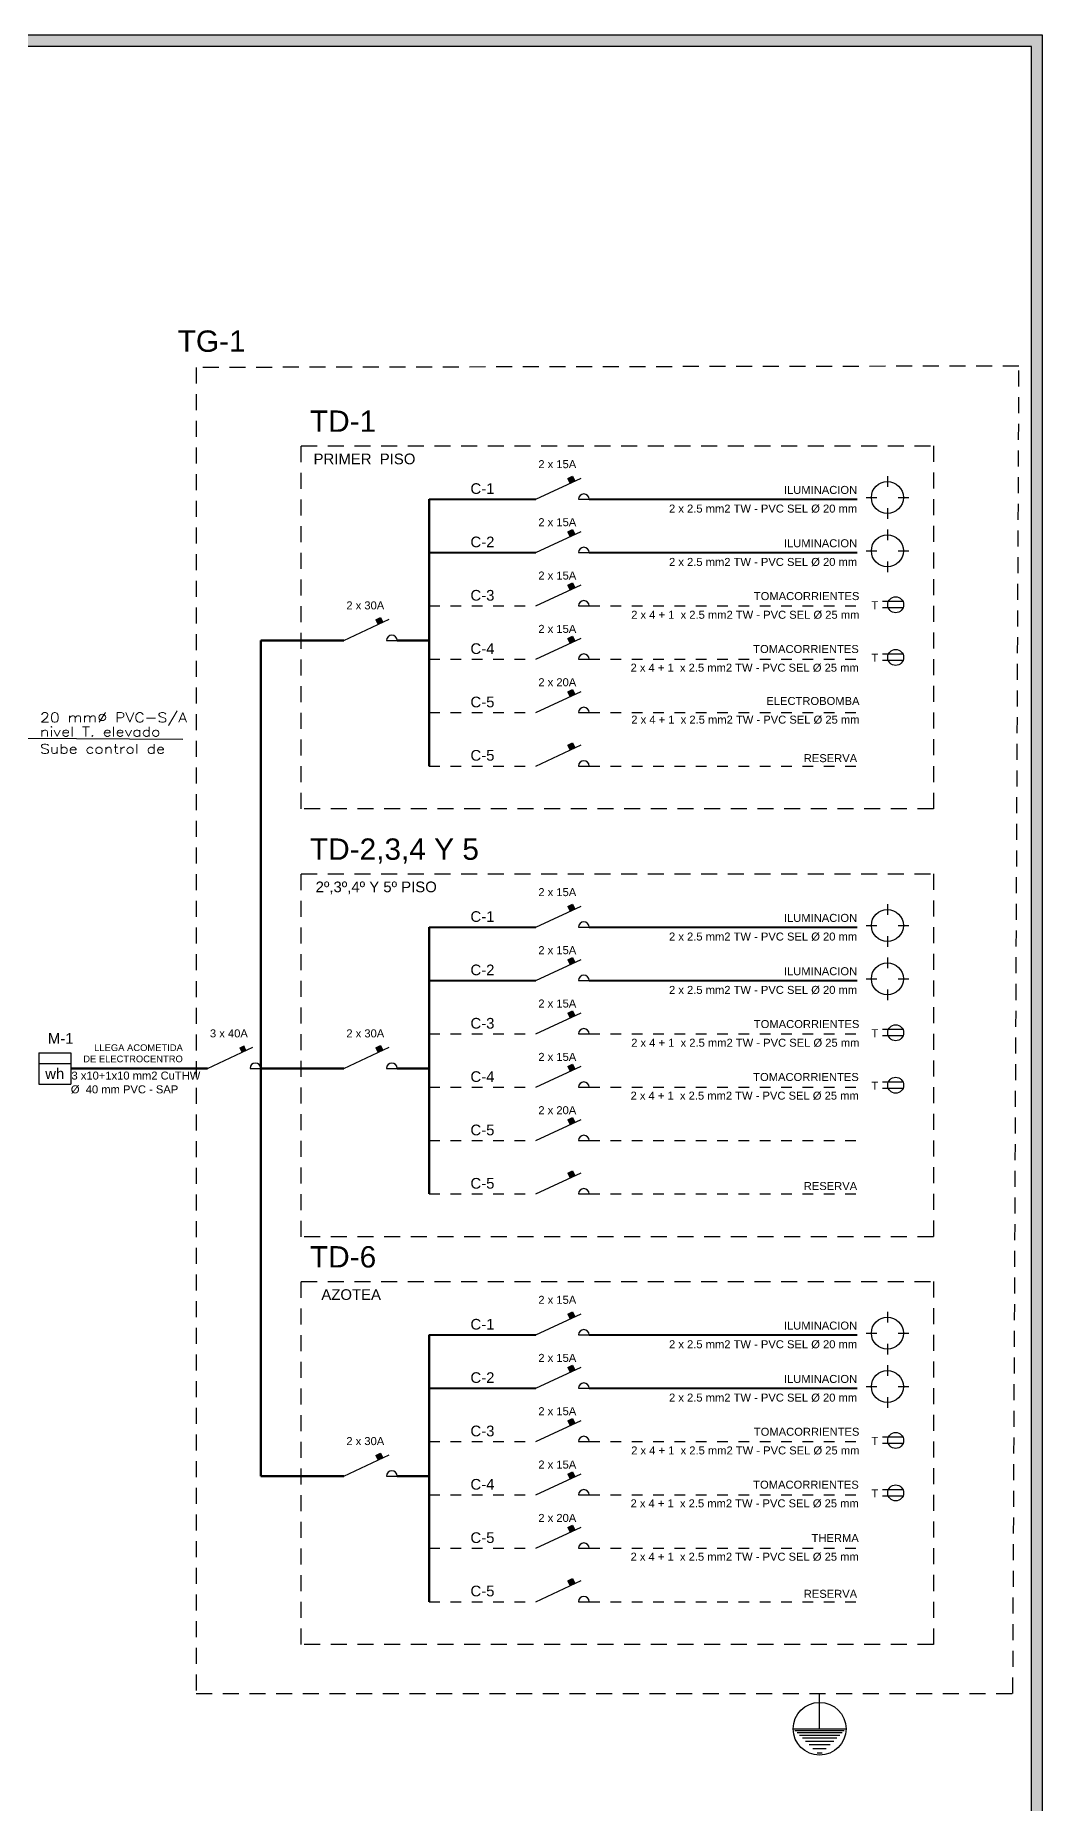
# Model space of a CAD drawing. Header units: metres. Extents: x 1996 to 3973, y 1775 to 3610.
# Drawn here: x 2259.11 to 2268.55, y 1789.07 to 1805.64 of the extents above; entities that cross this region are included whole.
import ezdxf
from ezdxf.enums import TextEntityAlignment as Align

# ---------------------------------------------------------------- set-up
doc = ezdxf.new("R2010")
doc.units = ezdxf.units.M
doc.linetypes.add('TRAZOS1', pattern=[0.15, 0.1, -0.05])
doc.linetypes.add('TRAZOS2', pattern=[0.225, 0.15, -0.075])
for name, color, linetype, lineweight in [('ACCESORIO', 151, 'Continuous', 25), ('CABLE-LUZ', 1, 'Continuous', 40), ('CABLE-MEDIDOR', 6, 'Continuous', 60), ('CABLE-TOMACORRIENTE', 3, 'TRAZOS1', 30), ('TEX-CORTE', 31, 'Continuous', 13)]:
    doc.layers.add(name, color=color, linetype=linetype, lineweight=lineweight)
for name, color, linetype in [('LETRAS', 7, 'Continuous'), ('puertas', 42, 'Continuous'), ('VIVIENDA1', 7, 'Continuous')]:
    doc.layers.add(name, color=color, linetype=linetype)
doc.styles.add('A-0', font='swissel.ttf', dxfattribs={"height": 0.06})
doc.styles.add('A-1', font='swissel.ttf', dxfattribs={"height": 0.1})
doc.styles.add('A-2', font='swissel.ttf', dxfattribs={"height": 0.1})
doc.styles.add('ROMANS', font='romans.shx')
doc.styles.add('S-2', font='arial.ttf', dxfattribs={"height": 0.2})

# ---------------------------------------------------------------- blocks, each defined once
blk = doc.blocks.new('A-POZO')
for p, q in [((0, 0), (0, 0.2)), ((-0.15, 0), (0.15, 0)), ((-0.14, -0.01), (0.14, -0.01)), ((-0.128, -0.022), (0.128, -0.022)), ((-0.114, -0.036), (0.114, -0.036)), ((-0.098, -0.052), (0.098, -0.052)), ((-0.08, -0.07), (0.08, -0.07)), ((-0.06, -0.09), (0.06, -0.09)), ((-0.038, -0.112), (0.038, -0.112)), ((-0.014, -0.136), (0.014, -0.136))]:
    blk.add_line(p, q)
blk.add_circle((0, 0), 0.15)
blk = doc.blocks.new('1-PUNT')
for p, q in [((0, 0.1), (0, 0.2)), ((-0.2, 0), (-0.1, 0)), ((0.1, 0), (0.2, 0)), ((0, -0.2), (0, -0.1))]:
    blk.add_line(p, q)
blk.add_circle((0, 0), 0.15)
at = {"style": 'A-0'}
blk.add_attdef('88', text='', height=0.06, dxfattribs=at).set_placement((0, 0), align=Align.MIDDLE_CENTER)
blk = doc.blocks.new('2-TM_SI')
for p, q in [((0.006, 0.03), (0.2, 0.03)), ((0.006, -0.03), (0.2, -0.03))]:
    blk.add_line(p, q)
blk.add_circle((0.075, 0), 0.075)

msp = doc.modelspace()

# ---------------------------------------------------------------- hatches: boundary and pattern name
h = msp.add_hatch(color=6)
h.dxf.hatch_style = 1
h.set_gradient(color1=(255, 0, 255), color2=(255, 51, 255), one_color=1, tint=0.6, name='CYLINDER')
h.paths.add_polyline_path([(2268.549, 1775.019), (2268.549, 1805.639), (2228.483, 1805.639), (2228.483, 1775.019)])
h.paths.add_polyline_path([(2268.444, 1775.128), (2268.444, 1805.534), (2228.587, 1805.534), (2228.587, 1775.128)], flags=16)
at = {"layer": 'ACCESORIO', "linetype": 'Continuous'}
for points in [[(2264.142, 1801.507), (2264.096, 1801.486), (2264.118, 1801.44), (2264.163, 1801.462)], [(2264.142, 1801.007), (2264.096, 1800.986), (2264.118, 1800.94), (2264.163, 1800.962)], [(2264.142, 1800.507), (2264.096, 1800.486), (2264.118, 1800.44), (2264.163, 1800.462)], [(2262.342, 1800.183), (2262.296, 1800.162), (2262.318, 1800.117), (2262.363, 1800.138)], [(2264.142, 1800.007), (2264.096, 1799.986), (2264.118, 1799.94), (2264.163, 1799.962)], [(2264.142, 1799.507), (2264.096, 1799.486), (2264.118, 1799.44), (2264.163, 1799.462)], [(2264.142, 1799.007), (2264.096, 1798.986), (2264.118, 1798.94), (2264.163, 1798.962)], [(2264.142, 1797.496), (2264.096, 1797.475), (2264.118, 1797.43), (2264.163, 1797.451)], [(2264.142, 1796.996), (2264.096, 1796.975), (2264.118, 1796.93), (2264.163, 1796.951)], [(2264.142, 1796.496), (2264.096, 1796.475), (2264.118, 1796.43), (2264.163, 1796.451)], [(2261.063, 1796.173), (2261.017, 1796.151), (2261.039, 1796.106), (2261.084, 1796.127)], [(2262.342, 1796.173), (2262.296, 1796.151), (2262.318, 1796.106), (2262.363, 1796.127)], [(2264.142, 1795.996), (2264.096, 1795.975), (2264.118, 1795.93), (2264.163, 1795.951)], [(2264.142, 1795.496), (2264.096, 1795.475), (2264.118, 1795.43), (2264.163, 1795.451)], [(2264.142, 1794.996), (2264.096, 1794.975), (2264.118, 1794.93), (2264.163, 1794.951)], [(2264.142, 1793.675), (2264.096, 1793.654), (2264.118, 1793.609), (2264.163, 1793.63)], [(2264.142, 1793.175), (2264.096, 1793.154), (2264.118, 1793.109), (2264.163, 1793.13)], [(2264.142, 1792.675), (2264.096, 1792.654), (2264.118, 1792.609), (2264.163, 1792.63)], [(2262.342, 1792.352), (2262.296, 1792.33), (2262.318, 1792.285), (2262.363, 1792.306)], [(2264.142, 1792.175), (2264.096, 1792.154), (2264.118, 1792.109), (2264.163, 1792.13)], [(2264.142, 1791.675), (2264.096, 1791.654), (2264.118, 1791.609), (2264.163, 1791.63)], [(2264.142, 1791.175), (2264.096, 1791.154), (2264.118, 1791.109), (2264.163, 1791.13)]]:
    msp.add_hatch(color=256, dxfattribs=at).paths.add_polyline_path(points)

# ---------------------------------------------------------------- linework, layer by layer
at = {"linetype": 'TRAZOS2'}
msp.add_line((2260.613, 1790.098), (2268.27, 1790.098), dxfattribs=at)
msp.add_lwpolyline([(2268.27, 1790.098), (2268.327, 1802.539), (2260.613, 1802.526), (2260.613, 1790.098)], dxfattribs=at)
for points in [[(2267.527, 1798.389), (2261.597, 1798.389), (2261.597, 1801.791), (2267.527, 1801.791)], [(2267.527, 1794.378), (2261.597, 1794.378), (2261.597, 1797.78), (2267.527, 1797.78)], [(2267.527, 1790.557), (2261.597, 1790.557), (2261.597, 1793.959), (2267.527, 1793.959)]]:
    msp.add_lwpolyline(points, close=True, dxfattribs=at)
at = {"layer": 'ACCESORIO', "linetype": 'Continuous'}
for p, q in [((2263.797, 1801.291), (2264.222, 1801.489)), ((2264.096, 1801.486), (2264.142, 1801.507)), ((2264.096, 1801.486), (2264.118, 1801.44)), ((2264.142, 1801.507), (2264.163, 1801.462)), ((2264.197, 1801.291), (2264.297, 1801.291)), ((2263.797, 1800.791), (2264.222, 1800.989)), ((2264.096, 1800.986), (2264.142, 1801.007)), ((2264.096, 1800.986), (2264.118, 1800.94)), ((2264.142, 1801.007), (2264.163, 1800.962)), ((2264.197, 1800.791), (2264.297, 1800.791)), ((2263.797, 1800.291), (2264.222, 1800.489)), ((2264.096, 1800.486), (2264.142, 1800.507)), ((2264.096, 1800.486), (2264.118, 1800.44)), ((2264.142, 1800.507), (2264.163, 1800.462)), ((2264.197, 1800.291), (2264.297, 1800.291)), ((2261.997, 1799.967), (2262.422, 1800.166)), ((2262.296, 1800.162), (2262.342, 1800.183)), ((2262.296, 1800.162), (2262.318, 1800.117)), ((2262.342, 1800.183), (2262.363, 1800.138)), ((2262.397, 1799.967), (2262.497, 1799.967)), ((2263.797, 1799.791), (2264.222, 1799.989)), ((2264.096, 1799.986), (2264.142, 1800.007)), ((2264.096, 1799.986), (2264.118, 1799.94)), ((2264.142, 1800.007), (2264.163, 1799.962)), ((2264.197, 1799.791), (2264.297, 1799.791)), ((2263.797, 1799.291), (2264.222, 1799.489)), ((2264.096, 1799.486), (2264.142, 1799.507)), ((2264.096, 1799.486), (2264.118, 1799.44)), ((2264.142, 1799.507), (2264.163, 1799.462)), ((2264.197, 1799.291), (2264.297, 1799.291)), ((2263.797, 1798.791), (2264.222, 1798.989)), ((2264.096, 1798.986), (2264.142, 1799.007)), ((2264.096, 1798.986), (2264.118, 1798.94)), ((2264.142, 1799.007), (2264.163, 1798.962)), ((2264.197, 1798.791), (2264.297, 1798.791)), ((2263.797, 1797.28), (2264.222, 1797.478)), ((2264.096, 1797.475), (2264.142, 1797.496)), ((2264.096, 1797.475), (2264.118, 1797.43)), ((2264.142, 1797.496), (2264.163, 1797.451)), ((2264.197, 1797.28), (2264.297, 1797.28)), ((2263.797, 1796.78), (2264.222, 1796.978)), ((2264.096, 1796.975), (2264.142, 1796.996)), ((2264.096, 1796.975), (2264.118, 1796.93)), ((2264.142, 1796.996), (2264.163, 1796.951)), ((2264.197, 1796.78), (2264.297, 1796.78)), ((2263.797, 1796.28), (2264.222, 1796.478)), ((2264.096, 1796.475), (2264.142, 1796.496)), ((2264.096, 1796.475), (2264.118, 1796.43)), ((2264.142, 1796.496), (2264.163, 1796.451)), ((2260.718, 1795.957), (2261.143, 1796.155)), ((2261.997, 1795.957), (2262.422, 1796.155)), ((2262.296, 1796.151), (2262.342, 1796.173)), ((2262.296, 1796.151), (2262.318, 1796.106)), ((2262.342, 1796.173), (2262.363, 1796.127)), ((2264.197, 1796.28), (2264.297, 1796.28)), ((2261.118, 1795.957), (2261.218, 1795.957)), ((2262.397, 1795.957), (2262.497, 1795.957)), ((2263.797, 1795.78), (2264.222, 1795.978)), ((2264.096, 1795.975), (2264.142, 1795.996)), ((2264.096, 1795.975), (2264.118, 1795.93)), ((2264.142, 1795.996), (2264.163, 1795.951)), ((2264.197, 1795.78), (2264.297, 1795.78)), ((2263.797, 1795.28), (2264.222, 1795.478)), ((2264.096, 1795.475), (2264.142, 1795.496)), ((2264.096, 1795.475), (2264.118, 1795.43)), ((2264.142, 1795.496), (2264.163, 1795.451)), ((2264.197, 1795.28), (2264.297, 1795.28)), ((2263.797, 1794.78), (2264.222, 1794.978)), ((2264.096, 1794.975), (2264.142, 1794.996)), ((2264.096, 1794.975), (2264.118, 1794.93)), ((2264.142, 1794.996), (2264.163, 1794.951)), ((2264.197, 1794.78), (2264.297, 1794.78)), ((2263.797, 1793.459), (2264.222, 1793.657)), ((2264.096, 1793.654), (2264.142, 1793.675)), ((2264.096, 1793.654), (2264.118, 1793.609)), ((2264.142, 1793.675), (2264.163, 1793.63)), ((2264.197, 1793.459), (2264.297, 1793.459)), ((2263.797, 1792.959), (2264.222, 1793.157)), ((2264.096, 1793.154), (2264.142, 1793.175)), ((2264.096, 1793.154), (2264.118, 1793.109)), ((2264.142, 1793.175), (2264.163, 1793.13)), ((2264.197, 1792.959), (2264.297, 1792.959)), ((2263.797, 1792.459), (2264.222, 1792.657)), ((2264.096, 1792.654), (2264.142, 1792.675)), ((2264.096, 1792.654), (2264.118, 1792.609)), ((2264.142, 1792.675), (2264.163, 1792.63)), ((2261.997, 1792.136), (2262.422, 1792.334)), ((2262.296, 1792.33), (2262.342, 1792.352)), ((2262.296, 1792.33), (2262.318, 1792.285)), ((2262.342, 1792.352), (2262.363, 1792.306)), ((2264.197, 1792.459), (2264.297, 1792.459)), ((2263.797, 1791.959), (2264.222, 1792.157)), ((2264.096, 1792.154), (2264.142, 1792.175)), ((2264.096, 1792.154), (2264.118, 1792.109)), ((2264.142, 1792.175), (2264.163, 1792.13)), ((2262.397, 1792.136), (2262.497, 1792.136)), ((2264.197, 1791.959), (2264.297, 1791.959)), ((2263.797, 1791.459), (2264.222, 1791.657)), ((2264.096, 1791.654), (2264.142, 1791.675)), ((2264.096, 1791.654), (2264.118, 1791.609)), ((2264.142, 1791.675), (2264.163, 1791.63)), ((2264.197, 1791.459), (2264.297, 1791.459)), ((2263.797, 1790.959), (2264.222, 1791.157)), ((2264.096, 1791.154), (2264.142, 1791.175)), ((2264.096, 1791.154), (2264.118, 1791.109)), ((2264.142, 1791.175), (2264.163, 1791.13)), ((2264.197, 1790.959), (2264.297, 1790.959))]:
    msp.add_line(p, q, dxfattribs=at)
at = {"layer": 'ACCESORIO'}
for p, q in [((2259.137, 1796.104), (2259.437, 1796.104)), ((2259.137, 1796.104), (2259.137, 1795.809)), ((2259.137, 1796.004), (2259.437, 1796.004)), ((2259.437, 1796.104), (2259.437, 1795.809)), ((2259.137, 1795.809), (2259.437, 1795.809))]:
    msp.add_line(p, q, dxfattribs=at)
at = {"layer": 'ACCESORIO', "linetype": 'Continuous'}
for centre in [(2264.247, 1801.291), (2264.247, 1800.791), (2264.247, 1800.291), (2262.447, 1799.967), (2264.247, 1799.791), (2264.247, 1799.291), (2264.247, 1798.791), (2264.247, 1797.28), (2264.247, 1796.78), (2264.247, 1796.28), (2261.168, 1795.957), (2262.447, 1795.957), (2264.247, 1795.78), (2264.247, 1795.28), (2264.247, 1794.78), (2264.247, 1793.459), (2264.247, 1792.959), (2264.247, 1792.459), (2262.447, 1792.136), (2264.247, 1791.959), (2264.247, 1791.459), (2264.247, 1790.959)]:
    msp.add_arc(centre, 0.05, 360, 180, dxfattribs=at)
at = {"layer": 'CABLE-LUZ'}
for p, q in [((2262.797, 1801.291), (2263.797, 1801.291)), ((2264.297, 1801.291), (2266.81, 1801.291)), ((2262.797, 1800.791), (2263.797, 1800.791)), ((2264.297, 1800.791), (2266.81, 1800.791)), ((2262.797, 1797.28), (2263.797, 1797.28)), ((2264.297, 1797.28), (2266.81, 1797.28)), ((2262.797, 1796.78), (2263.797, 1796.78)), ((2264.297, 1796.78), (2266.81, 1796.78)), ((2262.797, 1793.459), (2263.797, 1793.459)), ((2264.297, 1793.459), (2266.81, 1793.459)), ((2262.797, 1792.959), (2263.797, 1792.959)), ((2264.297, 1792.959), (2266.81, 1792.959))]:
    msp.add_line(p, q, dxfattribs=at)
at = {"layer": 'CABLE-MEDIDOR'}
for p, q in [((2262.797, 1798.791), (2262.797, 1801.291)), ((2261.218, 1799.967), (2261.997, 1799.967)), ((2261.218, 1799.967), (2261.218, 1792.136)), ((2262.497, 1799.967), (2262.797, 1799.967)), ((2262.797, 1794.78), (2262.797, 1797.28)), ((2259.437, 1795.957), (2260.718, 1795.957)), ((2259.543, 1795.957), (2260.718, 1795.957)), ((2261.218, 1795.957), (2261.997, 1795.957)), ((2262.497, 1795.957), (2262.797, 1795.957)), ((2262.797, 1790.959), (2262.797, 1793.459)), ((2261.218, 1792.136), (2261.997, 1792.136)), ((2262.497, 1792.136), (2262.797, 1792.136))]:
    msp.add_line(p, q, dxfattribs=at)
at = {"layer": 'CABLE-TOMACORRIENTE'}
for p, q in [((2262.797, 1800.291), (2263.797, 1800.291)), ((2264.297, 1800.291), (2266.81, 1800.291)), ((2262.797, 1799.791), (2263.797, 1799.791)), ((2264.297, 1799.791), (2266.81, 1799.791)), ((2262.797, 1799.291), (2263.797, 1799.291)), ((2264.297, 1799.291), (2266.81, 1799.291)), ((2262.797, 1798.791), (2263.797, 1798.791)), ((2264.297, 1798.791), (2266.81, 1798.791)), ((2262.797, 1796.28), (2263.797, 1796.28)), ((2264.297, 1796.28), (2266.81, 1796.28)), ((2262.797, 1795.78), (2263.797, 1795.78)), ((2264.297, 1795.78), (2266.81, 1795.78)), ((2262.797, 1795.28), (2263.797, 1795.28)), ((2264.297, 1795.28), (2266.81, 1795.28)), ((2262.797, 1794.78), (2263.797, 1794.78)), ((2264.297, 1794.78), (2266.81, 1794.78)), ((2262.797, 1792.459), (2263.797, 1792.459)), ((2264.297, 1792.459), (2266.81, 1792.459)), ((2262.797, 1791.959), (2263.797, 1791.959)), ((2264.297, 1791.959), (2266.81, 1791.959)), ((2262.797, 1791.459), (2263.797, 1791.459)), ((2264.297, 1791.459), (2266.81, 1791.459)), ((2262.797, 1790.959), (2263.797, 1790.959)), ((2264.297, 1790.959), (2266.81, 1790.959))]:
    msp.add_line(p, q, dxfattribs=at)
at = {"layer": 'puertas', "linetype": 'Continuous'}
msp.add_line((2258.99, 1799.052), (2260.487, 1799.044), dxfattribs=at)
at = {"layer": 'VIVIENDA1', "color": 6, "linetype": 'ByBlock', "lineweight": 30}
for points in [[(2268.549, 1775.019), (2268.549, 1805.639), (2228.483, 1805.639), (2228.483, 1775.019)], [(2268.444, 1775.128), (2268.444, 1805.534), (2228.587, 1805.534), (2228.587, 1775.128)]]:
    msp.add_lwpolyline(points, close=True, dxfattribs=at)

# ---------------------------------------------------------------- block references
at = {"layer": 'ACCESORIO'}
for name, p, rotation in [('1-PUNT', (2267.093, 1801.307), 270), ('1-PUNT', (2267.093, 1800.807), 270), ('2-TM_SI', (2267.246, 1800.302), 180), ('2-TM_SI', (2267.246, 1799.809), 180), ('1-PUNT', (2267.093, 1797.296), 270), ('1-PUNT', (2267.093, 1796.796), 270), ('2-TM_SI', (2267.246, 1796.291), 180), ('2-TM_SI', (2267.246, 1795.799), 180), ('1-PUNT', (2267.093, 1793.475), 270), ('1-PUNT', (2267.093, 1792.975), 270), ('2-TM_SI', (2267.246, 1792.47), 180), ('2-TM_SI', (2267.246, 1791.978), 180)]:
    msp.add_blockref(name, p, dxfattribs=dict(at, rotation=rotation))
at = {"layer": 'ACCESORIO', "xscale": 1.649999999999636, "yscale": 1.649999999999636, "zscale": 1.649999999999636}
msp.add_blockref('A-POZO', (2266.458, 1789.768), dxfattribs=at)

# ---------------------------------------------------------------- texts
at = {"layer": 'ACCESORIO', "style": 'A-2'}
for s, p in [('M-1', (2259.343, 1796.238)), ('wh', (2259.287, 1795.907))]:
    msp.add_text(s, height=0.1, dxfattribs=at).set_placement(p, align=Align.MIDDLE_CENTER)
at = {"layer": 'LETRAS', "color": 4, "style": 'ROMANS', "width": 1.2}
for s, p in [('20 mmØ PVC-S/A', (2259.149, 1799.201)), ('nivel T. elevado', (2259.149, 1799.068)), ('Sube control de ', (2259.149, 1798.907))]:
    msp.add_text(s, height=0.09, dxfattribs=at).set_placement(p)
at = {"layer": 'TEX-CORTE'}
for s, height, style, p in [('TG-1', 0.2, 'S-2', (2260.44, 1802.673)), ('TD-1', 0.2, 'S-2', (2261.68, 1801.923)), ('TD-2,3,4 Y 5', 0.2, 'S-2', (2261.68, 1797.912)), ('%%c  40 mm PVC - SAP', 0.075, 'A-1', (2259.438, 1795.723)), ('3 x10+1x10 mm2 CuTHW', 0.075, 'A-1', (2259.444, 1795.852)), ('TD-6', 0.2, 'S-2', (2261.68, 1794.091))]:
    msp.add_text(s, height=height, dxfattribs=dict(at, style=style)).set_placement(p)
at = {"layer": 'TEX-CORTE', "style": 'A-2'}
for s, p in [('PRIMER  PISO', (2262.191, 1801.589)), ('C-1', (2263.297, 1801.311)), ('C-2', (2263.297, 1800.811)), ('C-3', (2263.297, 1800.311)), ('C-4', (2263.297, 1799.811)), ('C-5', (2263.297, 1799.311)), ('C-5', (2263.297, 1798.811)), ('2º,3º,4º Y 5º PISO', (2262.301, 1797.578)), ('C-1', (2263.297, 1797.3)), ('C-2', (2263.297, 1796.8)), ('C-3', (2263.297, 1796.3)), ('C-4', (2263.297, 1795.8)), ('C-5', (2263.297, 1795.3)), ('C-5', (2263.297, 1794.8)), ('AZOTEA', (2262.066, 1793.757)), ('C-1', (2263.297, 1793.479)), ('C-2', (2263.297, 1792.979)), ('C-3', (2263.297, 1792.479)), ('C-4', (2263.297, 1791.979)), ('C-5', (2263.297, 1791.479)), ('C-5', (2263.297, 1790.979))]:
    msp.add_text(s, height=0.1, dxfattribs=at).set_placement(p, align=Align.BOTTOM_CENTER)
at = {"layer": 'TEX-CORTE', "style": 'A-1'}
for s, p in [('2 x 15A', (2263.821, 1801.62)), ('2 x 15A', (2263.821, 1801.076)), ('2 x 15A', (2263.821, 1800.576)), ('2 x 30A', (2262.021, 1800.296)), ('2 x 15A', (2263.821, 1800.076)), ('2 x 20A', (2263.821, 1799.576)), ('2 x 15A', (2263.821, 1797.609)), ('2 x 15A', (2263.821, 1797.065)), ('2 x 15A', (2263.821, 1796.565)), ('3 x 40A', (2260.742, 1796.285)), ('2 x 30A', (2262.021, 1796.285)), ('2 x 15A', (2263.821, 1796.065)), ('2 x 20A', (2263.821, 1795.565)), ('2 x 15A', (2263.821, 1793.788)), ('2 x 15A', (2263.821, 1793.244)), ('2 x 15A', (2263.821, 1792.744)), ('2 x 30A', (2262.021, 1792.464)), ('2 x 15A', (2263.821, 1792.244)), ('2 x 20A', (2263.821, 1791.744))]:
    msp.add_text(s, height=0.075, dxfattribs=at).set_placement(p, align=Align.MIDDLE_LEFT)
for s, p in [('ILUMINACION', (2266.81, 1801.341)), ('2 x 2.5 mm2 TW - PVC SEL %%C 20 mm', (2266.81, 1801.166)), ('ILUMINACION', (2266.81, 1800.841)), ('2 x 2.5 mm2 TW - PVC SEL %%C 20 mm', (2266.81, 1800.666)), ('TOMACORRIENTES', (2266.831, 1800.346)), ('2 x 4 + 1  x 2.5 mm2 TW - PVC SEL %%C 25 mm', (2266.831, 1800.171)), ('TOMACORRIENTES', (2266.825, 1799.85)), ('2 x 4 + 1  x 2.5 mm2 TW - PVC SEL %%C 25 mm', (2266.825, 1799.675)), ('ELECTROBOMBA', (2266.832, 1799.363)), ('2 x 4 + 1  x 2.5 mm2 TW - PVC SEL %%C 25 mm', (2266.832, 1799.188)), ('RESERVA', (2266.81, 1798.827)), ('ILUMINACION', (2266.81, 1797.33)), ('2 x 2.5 mm2 TW - PVC SEL %%C 20 mm', (2266.81, 1797.155)), ('ILUMINACION', (2266.81, 1796.83)), ('2 x 2.5 mm2 TW - PVC SEL %%C 20 mm', (2266.81, 1796.655)), ('TOMACORRIENTES', (2266.831, 1796.335)), ('2 x 4 + 1  x 2.5 mm2 TW - PVC SEL %%C 25 mm', (2266.831, 1796.16)), ('TOMACORRIENTES', (2266.825, 1795.839)), ('2 x 4 + 1  x 2.5 mm2 TW - PVC SEL %%C 25 mm', (2266.825, 1795.664)), ('RESERVA', (2266.81, 1794.817)), ('ILUMINACION', (2266.81, 1793.509)), ('2 x 2.5 mm2 TW - PVC SEL %%C 20 mm', (2266.81, 1793.334)), ('ILUMINACION', (2266.81, 1793.009)), ('2 x 2.5 mm2 TW - PVC SEL %%C 20 mm', (2266.81, 1792.834)), ('TOMACORRIENTES', (2266.831, 1792.514)), ('2 x 4 + 1  x 2.5 mm2 TW - PVC SEL %%C 25 mm', (2266.831, 1792.339)), ('TOMACORRIENTES', (2266.825, 1792.018)), ('2 x 4 + 1  x 2.5 mm2 TW - PVC SEL %%C 25 mm', (2266.825, 1791.843)), ('THERMA', (2266.825, 1791.518)), ('2 x 4 + 1  x 2.5 mm2 TW - PVC SEL %%C 25 mm', (2266.825, 1791.343)), ('RESERVA', (2266.81, 1790.995))]:
    msp.add_text(s, height=0.075, dxfattribs=at).set_placement(p, align=Align.RIGHT)
for p in [(2266.977, 1800.298), (2266.977, 1799.805), (2266.977, 1796.287), (2266.977, 1795.794), (2266.977, 1792.466), (2266.977, 1791.973)]:
    msp.add_text('T', height=0.075, dxfattribs=at).set_placement(p, align=Align.MIDDLE_CENTER)
at = {"layer": 'TEX-CORTE', "insert": (2260.488, 1796.098), "char_height": 0.063, "attachment_point": 6, "style": 'A-2'}
msp.add_mtext('LLEGA ACOMETIDA\\P DE ELECTROCENTRO', dxfattribs=at)

doc.saveas('drawing.dxf')
